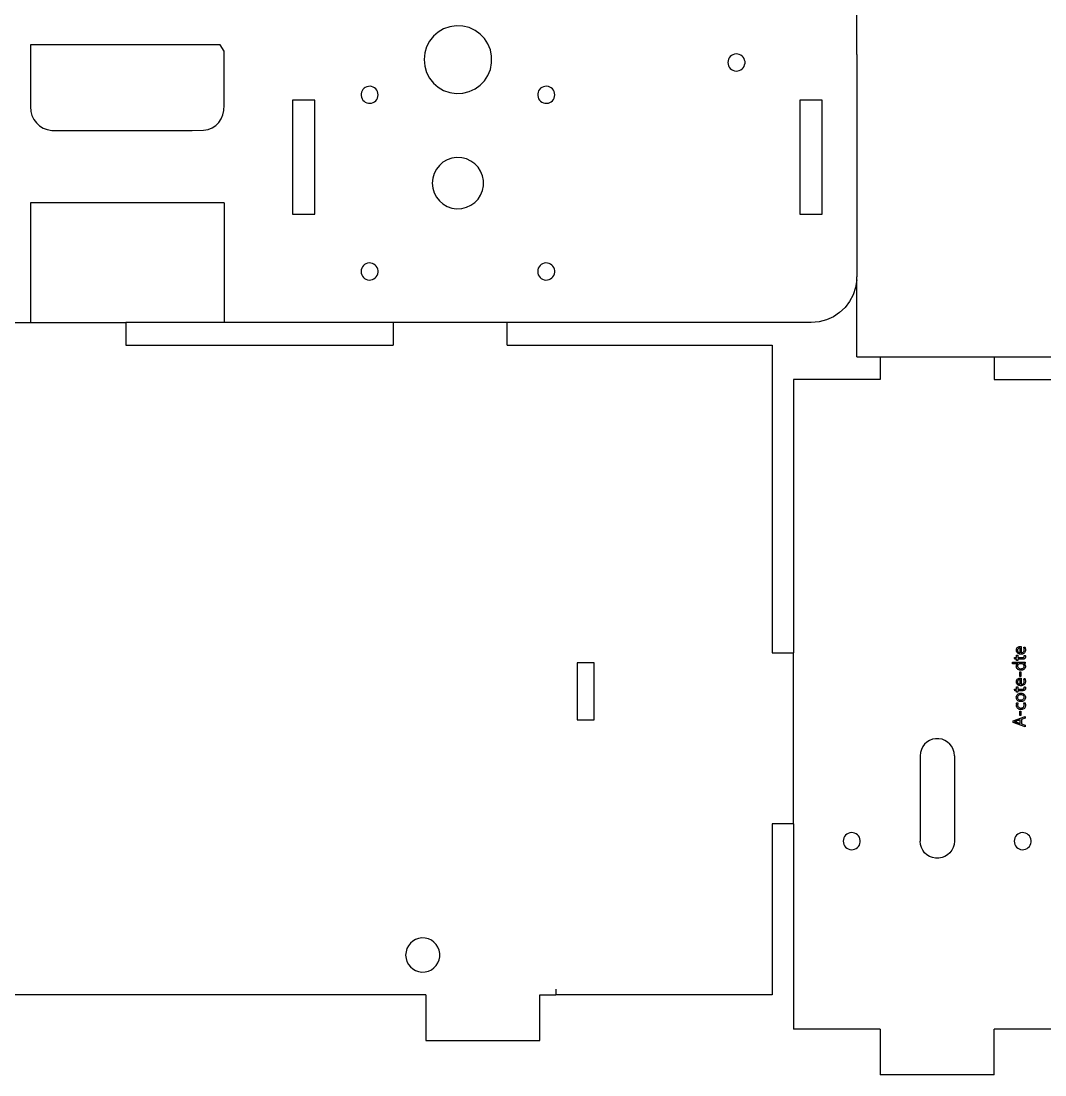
# Model space of a CAD drawing. Header units: metres. Extents: x 0 to 728, y 1000 to 1425.
# Drawn here: x 300.3 to 480, y 1000 to 1184.9 of the extents above; entities that cross this region are included whole.
import ezdxf

# ---------------------------------------------------------------- set-up
doc = ezdxf.new("R2010")
doc.units = ezdxf.units.M

msp = doc.modelspace()

# ---------------------------------------------------------------- linework, layer by layer
at = {"layer": 'COMPONENT1'}
for p, q in [((447, 1179), (446.98, 1189.5)), ((374.49, 1183.51), (373.53, 1182.95)), ((375.56, 1183.89), (374.49, 1183.51)), ((376.7, 1184.06), (375.56, 1183.89)), ((377.88, 1184), (376.7, 1184.06)), ((378.99, 1183.73), (377.88, 1184)), ((380, 1183.25), (378.99, 1183.73)), ((380.9, 1182.61), (380, 1183.25)), ((372.7, 1182.22), (372.01, 1181.36)), ((373.53, 1182.95), (372.7, 1182.22)), ((381.67, 1181.81), (380.9, 1182.61)), ((382.27, 1180.87), (381.67, 1181.81)), ((301.98, 1180.7), (301.98, 1179.35)), ((306.15, 1180.7), (301.98, 1180.7)), ((310.31, 1180.7), (306.15, 1180.7)), ((314.47, 1180.7), (310.31, 1180.7)), ((318.64, 1180.7), (314.47, 1180.7)), ((322.8, 1180.7), (318.64, 1180.7)), ((326.96, 1180.7), (322.8, 1180.7)), ((331.13, 1180.7), (326.96, 1180.7)), ((335.29, 1180.7), (331.13, 1180.7)), ((335.98, 1179.58), (335.29, 1180.7)), ((335.98, 1178.23), (335.98, 1179.58)), ((371.49, 1180.37), (371.17, 1179.28)), ((372.01, 1181.36), (371.49, 1180.37)), ((382.7, 1179.83), (382.27, 1180.87)), ((382.92, 1178.71), (382.7, 1179.83)), ((301.98, 1179.35), (301.98, 1178)), ((301.98, 1178), (301.98, 1176.66)), ((335.98, 1176.88), (335.98, 1178.23)), ((371.17, 1179.28), (371.05, 1178.12)), ((371.05, 1178.12), (371.17, 1176.95)), ((382.92, 1177.53), (382.92, 1178.71)), ((424.41, 1177.91), (424.38, 1177.62)), ((424.49, 1178.18), (424.41, 1177.91)), ((424.63, 1178.43), (424.49, 1178.18)), ((424.8, 1178.65), (424.63, 1178.43)), ((425.01, 1178.83), (424.8, 1178.65)), ((425.25, 1178.98), (425.01, 1178.83)), ((425.52, 1179.07), (425.25, 1178.98)), ((425.81, 1179.11), (425.52, 1179.07)), ((426.11, 1179.1), (425.81, 1179.11)), ((426.38, 1179.03), (426.11, 1179.1)), ((426.64, 1178.91), (426.38, 1179.03)), ((426.87, 1178.75), (426.64, 1178.91)), ((427.06, 1178.55), (426.87, 1178.75)), ((427.21, 1178.31), (427.06, 1178.55)), ((427.32, 1178.05), (427.21, 1178.31)), ((427.38, 1177.76), (427.32, 1178.05)), ((427.38, 1177.47), (427.38, 1177.76)), ((447, 1179), (447, 1171)), ((301.98, 1176.66), (301.98, 1175.31)), ((335.98, 1175.54), (335.98, 1176.88)), ((371.17, 1176.95), (371.49, 1175.86)), ((371.49, 1175.86), (372.01, 1174.88)), ((382.27, 1175.36), (382.7, 1176.4)), ((382.7, 1176.4), (382.92, 1177.53)), ((424.38, 1177.62), (424.41, 1177.32)), ((424.41, 1177.32), (424.49, 1177.05)), ((424.49, 1177.05), (424.63, 1176.8)), ((424.63, 1176.8), (424.8, 1176.58)), ((424.8, 1176.58), (425.01, 1176.4)), ((425.01, 1176.4), (425.25, 1176.25)), ((425.25, 1176.25), (425.52, 1176.16)), ((425.52, 1176.16), (425.81, 1176.12)), ((425.81, 1176.12), (426.11, 1176.13)), ((426.11, 1176.13), (426.38, 1176.2)), ((426.38, 1176.2), (426.64, 1176.32)), ((426.64, 1176.32), (426.87, 1176.48)), ((426.87, 1176.48), (427.06, 1176.68)), ((427.06, 1176.68), (427.21, 1176.92)), ((427.21, 1176.92), (427.32, 1177.18)), ((427.32, 1177.18), (427.38, 1177.47)), ((301.98, 1175.31), (301.98, 1173.96)), ((335.98, 1174.19), (335.98, 1175.54)), ((335.98, 1172.84), (335.98, 1174.19)), ((372.01, 1174.88), (372.7, 1174.01)), ((372.7, 1174.01), (373.53, 1173.28)), ((380.9, 1173.62), (381.67, 1174.42)), ((381.67, 1174.42), (382.27, 1175.36)), ((301.98, 1173.96), (301.98, 1172.62)), ((301.98, 1172.62), (301.98, 1171.27)), ((335.98, 1171.49), (335.98, 1172.84)), ((360.06, 1172.38), (360.01, 1172.1)), ((360.17, 1172.64), (360.06, 1172.38)), ((360.32, 1172.88), (360.17, 1172.64)), ((360.52, 1173.08), (360.32, 1172.88)), ((360.74, 1173.24), (360.52, 1173.08)), ((361, 1173.36), (360.74, 1173.24)), ((361.28, 1173.43), (361, 1173.36)), ((361.58, 1173.45), (361.28, 1173.43)), ((361.86, 1173.4), (361.58, 1173.45)), ((362.13, 1173.31), (361.86, 1173.4)), ((362.38, 1173.17), (362.13, 1173.31)), ((362.59, 1172.98), (362.38, 1173.17)), ((362.76, 1172.77), (362.59, 1172.98)), ((362.89, 1172.52), (362.76, 1172.77)), ((362.97, 1172.24), (362.89, 1172.52)), ((363, 1171.95), (362.97, 1172.24)), ((373.53, 1173.28), (374.49, 1172.72)), ((374.49, 1172.72), (375.56, 1172.34)), ((375.56, 1172.34), (376.7, 1172.17)), ((376.7, 1172.17), (377.88, 1172.23)), ((377.88, 1172.23), (378.99, 1172.51)), ((378.99, 1172.51), (380, 1172.98)), ((380, 1172.98), (380.9, 1173.62)), ((391.06, 1172.38), (391.01, 1172.1)), ((391.17, 1172.64), (391.06, 1172.38)), ((391.32, 1172.88), (391.17, 1172.64)), ((391.52, 1173.08), (391.32, 1172.88)), ((391.74, 1173.24), (391.52, 1173.08)), ((392, 1173.36), (391.74, 1173.24)), ((392.28, 1173.43), (392, 1173.36)), ((392.58, 1173.45), (392.28, 1173.43)), ((392.87, 1173.4), (392.58, 1173.45)), ((393.13, 1173.31), (392.87, 1173.4)), ((393.38, 1173.17), (393.13, 1173.31)), ((393.59, 1172.98), (393.38, 1173.17)), ((393.76, 1172.77), (393.59, 1172.98)), ((393.89, 1172.52), (393.76, 1172.77)), ((393.97, 1172.24), (393.89, 1172.52)), ((394, 1171.95), (393.97, 1172.24)), ((301.98, 1171.27), (301.98, 1169.92)), ((335.98, 1170.15), (335.98, 1171.49)), ((351.9, 1171), (348, 1171)), ((348, 1171), (348, 1151)), ((351.9, 1151), (351.9, 1171)), ((360.01, 1172.1), (360.01, 1171.8)), ((360.01, 1171.8), (360.06, 1171.52)), ((360.06, 1171.52), (360.17, 1171.25)), ((360.17, 1171.25), (360.32, 1171.02)), ((360.32, 1171.02), (360.52, 1170.82)), ((360.52, 1170.82), (360.74, 1170.65)), ((360.74, 1170.65), (361, 1170.53)), ((361, 1170.53), (361.28, 1170.46)), ((361.28, 1170.46), (361.58, 1170.45)), ((361.58, 1170.45), (361.86, 1170.49)), ((361.86, 1170.49), (362.13, 1170.59)), ((362.13, 1170.59), (362.38, 1170.73)), ((362.38, 1170.73), (362.59, 1170.91)), ((362.59, 1170.91), (362.76, 1171.13)), ((362.76, 1171.13), (362.89, 1171.38)), ((362.89, 1171.38), (362.97, 1171.66)), ((362.97, 1171.66), (363, 1171.95)), ((391.01, 1172.1), (391.01, 1171.8)), ((391.01, 1171.8), (391.06, 1171.52)), ((391.06, 1171.52), (391.17, 1171.25)), ((391.17, 1171.25), (391.32, 1171.02)), ((391.32, 1171.02), (391.52, 1170.82)), ((391.52, 1170.82), (391.74, 1170.65)), ((391.74, 1170.65), (392, 1170.53)), ((392, 1170.53), (392.28, 1170.46)), ((392.28, 1170.46), (392.58, 1170.45)), ((392.58, 1170.45), (392.87, 1170.49)), ((392.87, 1170.49), (393.13, 1170.59)), ((393.13, 1170.59), (393.38, 1170.73)), ((393.38, 1170.73), (393.59, 1170.91)), ((393.59, 1170.91), (393.76, 1171.13)), ((393.76, 1171.13), (393.89, 1171.38)), ((393.89, 1171.38), (393.97, 1171.66)), ((393.97, 1171.66), (394, 1171.95)), ((440.9, 1171), (437, 1171)), ((437, 1171), (437, 1151)), ((440.9, 1151), (440.9, 1171)), ((447, 1171), (447, 1140)), ((301.98, 1169.92), (302.04, 1169.04)), ((302.04, 1169.04), (302.24, 1168.29)), ((335.77, 1168.41), (335.95, 1169.17)), ((335.95, 1169.17), (335.98, 1170.15)), ((302.24, 1168.29), (302.57, 1167.61)), ((302.57, 1167.61), (303.03, 1167.01)), ((303.03, 1167.01), (303.58, 1166.5)), ((334.49, 1166.58), (335.02, 1167.1)), ((335.02, 1167.1), (335.46, 1167.72)), ((335.46, 1167.72), (335.77, 1168.41)), ((303.58, 1166.5), (304.22, 1166.11)), ((304.22, 1166.11), (304.94, 1165.84)), ((304.94, 1165.84), (305.72, 1165.71)), ((305.72, 1165.71), (308.11, 1165.7)), ((308.11, 1165.7), (311.29, 1165.7)), ((311.29, 1165.7), (314.47, 1165.7)), ((314.47, 1165.7), (317.66, 1165.7)), ((317.66, 1165.7), (320.84, 1165.7)), ((320.84, 1165.7), (324.02, 1165.7)), ((324.02, 1165.7), (327.21, 1165.7)), ((327.21, 1165.7), (330.39, 1165.7)), ((330.39, 1165.7), (332.38, 1165.72)), ((332.38, 1165.72), (333.15, 1165.87)), ((333.15, 1165.87), (333.86, 1166.16)), ((333.86, 1166.16), (334.49, 1166.58)), ((373.75, 1159.56), (373.23, 1158.9)), ((374.38, 1160.11), (373.75, 1159.56)), ((375.1, 1160.53), (374.38, 1160.11)), ((375.91, 1160.82), (375.1, 1160.53)), ((376.78, 1160.94), (375.91, 1160.82)), ((377.67, 1160.9), (376.78, 1160.94)), ((378.5, 1160.69), (377.67, 1160.9)), ((379.27, 1160.33), (378.5, 1160.69)), ((379.95, 1159.85), (379.27, 1160.33)), ((380.53, 1159.24), (379.95, 1159.85)), ((380.99, 1158.54), (380.53, 1159.24)), ((372.83, 1158.15), (372.59, 1157.33)), ((373.23, 1158.9), (372.83, 1158.15)), ((381.31, 1157.75), (380.99, 1158.54)), ((381.48, 1156.9), (381.31, 1157.75)), ((372.59, 1157.33), (372.5, 1156.45)), ((372.5, 1156.45), (372.59, 1155.57)), ((372.59, 1155.57), (372.83, 1154.75)), ((381.31, 1155.15), (381.48, 1156)), ((381.48, 1156), (381.48, 1156.9)), ((372.83, 1154.75), (373.23, 1154)), ((373.23, 1154), (373.75, 1153.34)), ((379.95, 1153.05), (380.53, 1153.66)), ((380.53, 1153.66), (380.99, 1154.36)), ((380.99, 1154.36), (381.31, 1155.15)), ((335.98, 1153), (301.98, 1153)), ((301.98, 1153), (301.98, 1132)), ((335.98, 1153), (335.98, 1132)), ((373.75, 1153.34), (374.38, 1152.79)), ((374.38, 1152.79), (375.1, 1152.37)), ((375.1, 1152.37), (375.91, 1152.08)), ((375.91, 1152.08), (376.78, 1151.95)), ((376.78, 1151.95), (377.67, 1152)), ((377.67, 1152), (378.5, 1152.21)), ((378.5, 1152.21), (379.27, 1152.56)), ((379.27, 1152.56), (379.95, 1153.05)), ((348, 1151), (351.9, 1151)), ((437, 1151), (440.9, 1151)), ((360.03, 1141.24), (360, 1140.95)), ((360, 1140.95), (360.03, 1140.66)), ((360.11, 1141.52), (360.03, 1141.24)), ((360.24, 1141.77), (360.11, 1141.52)), ((360.42, 1141.98), (360.24, 1141.77)), ((360.63, 1142.17), (360.42, 1141.98)), ((360.87, 1142.31), (360.63, 1142.17)), ((361.14, 1142.4), (360.87, 1142.31)), ((361.43, 1142.45), (361.14, 1142.4)), ((361.72, 1142.43), (361.43, 1142.45)), ((362, 1142.36), (361.72, 1142.43)), ((362.26, 1142.24), (362, 1142.36)), ((362.49, 1142.08), (362.26, 1142.24)), ((362.68, 1141.88), (362.49, 1142.08)), ((362.83, 1141.64), (362.68, 1141.88)), ((362.94, 1141.38), (362.83, 1141.64)), ((362.99, 1141.1), (362.94, 1141.38)), ((362.94, 1140.52), (362.99, 1140.8)), ((362.99, 1140.8), (362.99, 1141.1)), ((391.03, 1141.24), (391, 1140.95)), ((391, 1140.95), (391.03, 1140.66)), ((391.11, 1141.52), (391.03, 1141.24)), ((391.24, 1141.77), (391.11, 1141.52)), ((391.42, 1141.98), (391.24, 1141.77)), ((391.63, 1142.17), (391.42, 1141.98)), ((391.87, 1142.31), (391.63, 1142.17)), ((392.14, 1142.4), (391.87, 1142.31)), ((392.43, 1142.45), (392.14, 1142.4)), ((392.72, 1142.43), (392.43, 1142.45)), ((393, 1142.36), (392.72, 1142.43)), ((393.26, 1142.24), (393, 1142.36)), ((393.49, 1142.08), (393.26, 1142.24)), ((393.68, 1141.88), (393.49, 1142.08)), ((393.83, 1141.64), (393.68, 1141.88)), ((393.94, 1141.38), (393.83, 1141.64)), ((393.99, 1141.1), (393.94, 1141.38)), ((393.94, 1140.52), (393.99, 1140.8)), ((393.99, 1140.8), (393.99, 1141.1)), ((360.03, 1140.66), (360.11, 1140.38)), ((360.11, 1140.38), (360.24, 1140.13)), ((360.24, 1140.13), (360.42, 1139.91)), ((360.42, 1139.91), (360.63, 1139.73)), ((360.63, 1139.73), (360.87, 1139.59)), ((360.87, 1139.59), (361.14, 1139.49)), ((361.14, 1139.49), (361.43, 1139.45)), ((361.43, 1139.45), (361.72, 1139.46)), ((361.72, 1139.46), (362, 1139.53)), ((362, 1139.53), (362.26, 1139.65)), ((362.26, 1139.65), (362.49, 1139.82)), ((362.49, 1139.82), (362.68, 1140.02)), ((362.68, 1140.02), (362.83, 1140.25)), ((362.83, 1140.25), (362.94, 1140.52)), ((391.03, 1140.66), (391.11, 1140.38)), ((391.11, 1140.38), (391.24, 1140.13)), ((391.24, 1140.13), (391.42, 1139.91)), ((391.42, 1139.91), (391.63, 1139.73)), ((391.63, 1139.73), (391.87, 1139.59)), ((391.87, 1139.59), (392.14, 1139.49)), ((392.14, 1139.49), (392.43, 1139.45)), ((392.43, 1139.45), (392.72, 1139.46)), ((392.72, 1139.46), (393, 1139.53)), ((393, 1139.53), (393.26, 1139.65)), ((393.26, 1139.65), (393.49, 1139.82)), ((393.49, 1139.82), (393.68, 1140.02)), ((393.68, 1140.02), (393.83, 1140.25)), ((393.83, 1140.25), (393.94, 1140.52)), ((446.98, 1139.5), (446.78, 1138.14)), ((446.98, 1139.5), (446.99, 1139.55)), ((446.98, 1126), (446.98, 1139.5)), ((446.99, 1139.72), (447, 1139.78)), ((446.99, 1139.66), (446.99, 1139.72)), ((446.99, 1139.61), (446.99, 1139.66)), ((446.99, 1139.55), (446.99, 1139.61)), ((447, 1139.94), (447, 1140)), ((447, 1139.89), (447, 1139.94)), ((447, 1139.83), (447, 1139.89)), ((447, 1139.78), (447, 1139.83)), ((446.78, 1138.14), (446.36, 1136.86)), ((445.74, 1135.69), (444.95, 1134.65)), ((446.36, 1136.86), (445.74, 1135.69)), ((443.99, 1133.75), (442.9, 1133.01)), ((444.95, 1134.65), (443.99, 1133.75)), ((298.7, 1132), (301.98, 1132)), ((301.98, 1132), (318.7, 1132)), ((318.7, 1132), (318.7, 1128)), ((335.98, 1132), (318.7, 1132)), ((365.65, 1132), (335.98, 1132)), ((365.65, 1132), (365.65, 1128)), ((385.65, 1132), (365.65, 1132)), ((385.65, 1128), (385.65, 1132)), ((439, 1132), (385.65, 1132)), ((440.39, 1132.12), (439, 1132)), ((441.69, 1132.46), (440.39, 1132.12)), ((442.9, 1133.01), (441.69, 1132.46)), ((318.7, 1128), (365.65, 1128)), ((385.65, 1128), (432.12, 1128)), ((432.12, 1128), (432.12, 1074.03)), ((446.98, 1126), (451.12, 1126)), ((451.12, 1126), (451.12, 1122)), ((451.12, 1126), (471.12, 1126)), ((471.12, 1126), (471.12, 1122)), ((471.12, 1126), (496.68, 1126)), ((451.12, 1122), (435.92, 1122)), ((435.92, 1122), (435.92, 1074.03)), ((471.12, 1122), (489.62, 1122)), ((432.12, 1074.03), (435.92, 1074.03)), ((435.92, 1044.03), (435.92, 1074.03)), ((400.93, 1072.28), (397.93, 1072.28)), ((397.93, 1072.28), (397.93, 1062.28)), ((400.93, 1062.28), (400.93, 1072.28)), ((397.93, 1062.28), (400.93, 1062.28)), ((458.57, 1057.59), (458.33, 1057.1)), ((458.9, 1058.02), (458.57, 1057.59)), ((459.3, 1058.39), (458.9, 1058.02)), ((459.76, 1058.68), (459.3, 1058.39)), ((460.28, 1058.88), (459.76, 1058.68)), ((460.83, 1058.99), (460.28, 1058.88)), ((461.41, 1058.99), (460.83, 1058.99)), ((461.96, 1058.88), (461.41, 1058.99)), ((462.47, 1058.68), (461.96, 1058.88)), ((462.93, 1058.39), (462.47, 1058.68)), ((463.33, 1058.02), (462.93, 1058.39)), ((463.66, 1057.59), (463.33, 1058.02)), ((463.91, 1057.1), (463.66, 1057.59)), ((458.17, 1056.57), (458.12, 1056)), ((458.12, 1056), (458.12, 1041)), ((458.33, 1057.1), (458.17, 1056.57)), ((464.06, 1056.57), (463.91, 1057.1)), ((464.12, 1056), (464.06, 1056.57)), ((464.12, 1056), (464.12, 1041)), ((435.92, 1044.03), (432.12, 1044.03)), ((432.12, 1044.03), (432.12, 1014.03)), ((435.92, 1044.03), (435.92, 1008)), ((444.65, 1041.29), (444.62, 1041)), ((444.62, 1041), (444.65, 1040.71)), ((444.73, 1041.57), (444.65, 1041.29)), ((444.86, 1041.82), (444.73, 1041.57)), ((445.03, 1042.04), (444.86, 1041.82)), ((445.24, 1042.22), (445.03, 1042.04)), ((445.48, 1042.36), (445.24, 1042.22)), ((445.75, 1042.46), (445.48, 1042.36)), ((446.04, 1042.5), (445.75, 1042.46)), ((446.34, 1042.48), (446.04, 1042.5)), ((446.62, 1042.41), (446.34, 1042.48)), ((446.87, 1042.3), (446.62, 1042.41)), ((447.1, 1042.13), (446.87, 1042.3)), ((447.29, 1041.93), (447.1, 1042.13)), ((447.45, 1041.7), (447.29, 1041.93)), ((447.55, 1041.43), (447.45, 1041.7)), ((447.61, 1041.15), (447.55, 1041.43)), ((447.61, 1040.85), (447.61, 1041.15)), ((458.17, 1040.43), (458.12, 1041)), ((464.12, 1041), (464.06, 1040.43)), ((474.65, 1041.29), (474.62, 1041)), ((474.62, 1041), (474.65, 1040.71)), ((474.73, 1041.57), (474.65, 1041.29)), ((474.86, 1041.82), (474.73, 1041.57)), ((475.03, 1042.04), (474.86, 1041.82)), ((475.24, 1042.22), (475.03, 1042.04)), ((475.49, 1042.36), (475.24, 1042.22)), ((475.75, 1042.46), (475.49, 1042.36)), ((476.04, 1042.5), (475.75, 1042.46)), ((476.34, 1042.48), (476.04, 1042.5)), ((476.62, 1042.41), (476.34, 1042.48)), ((476.87, 1042.3), (476.62, 1042.41)), ((477.1, 1042.13), (476.87, 1042.3)), ((477.29, 1041.93), (477.1, 1042.13)), ((477.45, 1041.7), (477.29, 1041.93)), ((477.55, 1041.43), (477.45, 1041.7)), ((477.61, 1041.15), (477.55, 1041.43)), ((477.61, 1040.85), (477.61, 1041.15)), ((444.65, 1040.71), (444.73, 1040.43)), ((444.73, 1040.43), (444.86, 1040.18)), ((444.86, 1040.18), (445.03, 1039.96)), ((445.03, 1039.96), (445.24, 1039.78)), ((445.24, 1039.78), (445.48, 1039.64)), ((445.48, 1039.64), (445.75, 1039.54)), ((445.75, 1039.54), (446.04, 1039.5)), ((446.04, 1039.5), (446.34, 1039.52)), ((446.34, 1039.52), (446.62, 1039.59)), ((446.62, 1039.59), (446.87, 1039.7)), ((446.87, 1039.7), (447.1, 1039.87)), ((447.1, 1039.87), (447.29, 1040.07)), ((447.29, 1040.07), (447.45, 1040.3)), ((447.45, 1040.3), (447.55, 1040.57)), ((447.55, 1040.57), (447.61, 1040.85)), ((458.33, 1039.9), (458.17, 1040.43)), ((458.57, 1039.41), (458.33, 1039.9)), ((458.9, 1038.98), (458.57, 1039.41)), ((463.66, 1039.41), (463.33, 1038.98)), ((463.91, 1039.9), (463.66, 1039.41)), ((464.06, 1040.43), (463.91, 1039.9)), ((474.65, 1040.71), (474.73, 1040.43)), ((474.73, 1040.43), (474.86, 1040.18)), ((474.86, 1040.18), (475.03, 1039.96)), ((475.03, 1039.96), (475.24, 1039.78)), ((475.24, 1039.78), (475.49, 1039.64)), ((475.49, 1039.64), (475.75, 1039.54)), ((475.75, 1039.54), (476.04, 1039.5)), ((476.04, 1039.5), (476.34, 1039.52)), ((476.34, 1039.52), (476.62, 1039.59)), ((476.62, 1039.59), (476.87, 1039.7)), ((476.87, 1039.7), (477.1, 1039.87)), ((477.1, 1039.87), (477.29, 1040.07)), ((477.29, 1040.07), (477.45, 1040.3)), ((477.45, 1040.3), (477.55, 1040.57)), ((477.55, 1040.57), (477.61, 1040.85)), ((459.3, 1038.61), (458.9, 1038.98)), ((459.76, 1038.32), (459.3, 1038.61)), ((460.28, 1038.12), (459.76, 1038.32)), ((460.83, 1038.01), (460.28, 1038.12)), ((461.41, 1038.01), (460.83, 1038.01)), ((461.96, 1038.12), (461.41, 1038.01)), ((462.47, 1038.32), (461.96, 1038.12)), ((462.93, 1038.61), (462.47, 1038.32)), ((463.33, 1038.98), (462.93, 1038.61)), ((368.32, 1022.67), (368.06, 1022.17)), ((368.66, 1023.11), (368.32, 1022.67)), ((369.09, 1023.47), (368.66, 1023.11)), ((369.57, 1023.76), (369.09, 1023.47)), ((370.11, 1023.95), (369.57, 1023.76)), ((370.68, 1024.03), (370.11, 1023.95)), ((371.28, 1024), (370.68, 1024.03)), ((371.84, 1023.86), (371.28, 1024)), ((372.35, 1023.62), (371.84, 1023.86)), ((372.8, 1023.3), (372.35, 1023.62)), ((373.19, 1022.9), (372.8, 1023.3)), ((373.49, 1022.43), (373.19, 1022.9)), ((373.71, 1021.9), (373.49, 1022.43)), ((367.89, 1021.62), (367.83, 1021.03)), ((367.83, 1021.03), (367.89, 1020.45)), ((368.06, 1022.17), (367.89, 1021.62)), ((373.82, 1021.33), (373.71, 1021.9)), ((373.71, 1020.17), (373.82, 1020.74)), ((373.82, 1020.74), (373.82, 1021.33)), ((367.89, 1020.45), (368.06, 1019.9)), ((368.06, 1019.9), (368.32, 1019.4)), ((368.32, 1019.4), (368.66, 1018.96)), ((368.66, 1018.96), (369.09, 1018.6)), ((372.35, 1018.44), (372.8, 1018.77)), ((372.8, 1018.77), (373.19, 1019.17)), ((373.19, 1019.17), (373.49, 1019.64)), ((373.49, 1019.64), (373.71, 1020.17)), ((369.09, 1018.6), (369.57, 1018.31)), ((369.57, 1018.31), (370.11, 1018.12)), ((370.11, 1018.12), (370.68, 1018.04)), ((370.68, 1018.04), (371.28, 1018.07)), ((371.28, 1018.07), (371.84, 1018.21)), ((371.84, 1018.21), (372.35, 1018.44)), ((394.19, 1015.03), (394.19, 1014.03)), ((371.37, 1014.03), (274.83, 1014.03)), ((371.37, 1014.03), (371.37, 1006.03)), ((391.37, 1006.03), (391.37, 1014.03)), ((391.37, 1014.03), (394.19, 1014.03)), ((432.12, 1014.03), (394.19, 1014.03)), ((451.12, 1008), (435.92, 1008)), ((451.12, 1008), (451.12, 1000)), ((471.12, 1000), (471.12, 1008)), ((489.62, 1008), (471.12, 1008)), ((371.37, 1006.03), (391.37, 1006.03)), ((471.12, 1000), (451.12, 1000))]:
    msp.add_line(p, q, dxfattribs=at)
at = {"layer": 'COMPONENT10'}
for p, q in [((475, 1074.58), (475.03, 1074.74)), ((475, 1074.41), (475, 1074.58)), ((475.04, 1074.27), (475, 1074.41)), ((475.03, 1074.74), (475.09, 1074.87)), ((475.1, 1074.14), (475.04, 1074.27)), ((475.09, 1074.87), (475.17, 1074.97)), ((475.17, 1074.97), (475.28, 1075.05)), ((475.21, 1074.63), (475.2, 1074.53)), ((475.2, 1074.53), (475.2, 1074.43)), ((475.2, 1074.43), (475.22, 1074.34)), ((475.25, 1074.71), (475.21, 1074.63)), ((475.22, 1074.34), (475.26, 1074.27)), ((475.3, 1074.77), (475.25, 1074.71)), ((475.26, 1074.27), (475.32, 1074.21)), ((475.28, 1075.05), (475.39, 1075.1)), ((475.37, 1074.82), (475.3, 1074.77)), ((475.32, 1074.21), (475.38, 1074.16)), ((475.43, 1074.85), (475.37, 1074.82)), ((475.38, 1074.16), (475.45, 1074.12)), ((475.39, 1075.1), (475.51, 1075.13)), ((475.51, 1074.87), (475.43, 1074.85)), ((475.51, 1075.13), (475.63, 1075.15)), ((475.58, 1074.88), (475.51, 1074.87)), ((475.65, 1074.88), (475.58, 1074.88)), ((475.63, 1075.15), (475.72, 1075.15)), ((475.65, 1074.85), (475.65, 1074.88)), ((475.65, 1074.77), (475.65, 1074.85)), ((475.65, 1074.64), (475.65, 1074.77)), ((475.65, 1074.5), (475.65, 1074.64)), ((475.65, 1074.36), (475.65, 1074.5)), ((475.65, 1074.22), (475.65, 1074.36)), ((475.65, 1074.12), (475.65, 1074.22)), ((475.72, 1075.15), (475.76, 1075.15)), ((475.76, 1075.15), (475.79, 1075.15)), ((475.79, 1075.15), (475.82, 1075.15)), ((475.82, 1075.15), (475.85, 1075.09)), ((475.85, 1075.09), (475.85, 1074.96)), ((475.85, 1074.96), (475.85, 1074.79)), ((475.85, 1074.79), (475.85, 1074.59)), ((475.85, 1074.59), (475.85, 1074.4)), ((475.85, 1074.4), (475.85, 1074.23)), ((475.85, 1074.23), (475.85, 1074.11)), ((476.09, 1074.11), (476.18, 1074.16)), ((476.18, 1074.16), (476.25, 1074.22)), ((476.25, 1074.22), (476.31, 1074.3)), ((476.3, 1075.01), (476.32, 1075.02)), ((476.32, 1074.97), (476.3, 1075.01)), ((476.31, 1074.3), (476.35, 1074.38)), ((476.32, 1075.02), (476.35, 1075.03)), ((476.33, 1074.93), (476.32, 1074.97)), ((476.35, 1074.88), (476.33, 1074.93)), ((476.35, 1075.03), (476.39, 1075.04)), ((476.36, 1074.83), (476.35, 1074.88)), ((476.35, 1074.38), (476.37, 1074.48)), ((476.37, 1074.78), (476.36, 1074.83)), ((476.37, 1074.72), (476.37, 1074.78)), ((476.38, 1074.66), (476.37, 1074.72)), ((476.37, 1074.48), (476.38, 1074.58)), ((476.38, 1074.58), (476.38, 1074.66)), ((476.39, 1075.04), (476.43, 1075.05)), ((476.43, 1075.05), (476.46, 1075.06)), ((476.51, 1074.17), (476.43, 1074.05)), ((476.46, 1075.06), (476.49, 1075.07)), ((476.49, 1075.07), (476.51, 1075.04)), ((476.51, 1075.04), (476.53, 1075)), ((476.56, 1074.3), (476.51, 1074.17)), ((476.53, 1075), (476.54, 1074.95)), ((476.54, 1074.95), (476.56, 1074.89)), ((476.56, 1074.89), (476.57, 1074.83)), ((476.59, 1074.46), (476.56, 1074.3)), ((476.57, 1074.83), (476.59, 1074.76)), ((476.59, 1074.76), (476.59, 1074.68)), ((476.59, 1074.68), (476.6, 1074.59)), ((476.6, 1074.59), (476.59, 1074.46)), ((474.31, 1072.41), (474.39, 1072.41)), ((474.31, 1072.37), (474.31, 1072.41)), ((474.31, 1072.33), (474.31, 1072.37)), ((474.31, 1072.28), (474.31, 1072.33)), ((474.39, 1072.41), (474.59, 1072.41)), ((474.59, 1072.41), (474.89, 1072.41)), ((474.66, 1073.21), (474.69, 1073.21)), ((474.68, 1073.14), (474.66, 1073.21)), ((474.7, 1073.07), (474.68, 1073.14)), ((474.69, 1073.21), (474.76, 1073.21)), ((474.72, 1073.01), (474.7, 1073.07)), ((474.74, 1072.94), (474.72, 1073.01)), ((474.77, 1072.94), (474.74, 1072.94)), ((474.76, 1073.21), (474.85, 1073.21)), ((474.82, 1072.94), (474.77, 1072.94)), ((474.9, 1072.94), (474.82, 1072.94)), ((474.85, 1073.21), (474.94, 1073.21)), ((474.89, 1072.41), (475.22, 1072.41)), ((474.96, 1072.94), (474.9, 1072.94)), ((474.94, 1073.21), (475, 1073.21)), ((475.03, 1072.94), (474.96, 1072.94)), ((475, 1073.21), (475.03, 1073.25)), ((475.03, 1073.6), (475.05, 1073.61)), ((475.03, 1073.53), (475.03, 1073.6)), ((475.03, 1073.43), (475.03, 1073.53)), ((475.03, 1073.33), (475.03, 1073.43)), ((475.03, 1073.25), (475.03, 1073.33)), ((475.03, 1072.91), (475.03, 1072.94)), ((475.03, 1072.86), (475.03, 1072.91)), ((475.03, 1072.8), (475.03, 1072.86)), ((475.03, 1072.75), (475.03, 1072.8)), ((475.03, 1072.7), (475.03, 1072.75)), ((475.05, 1072.7), (475.03, 1072.7)), ((475.05, 1073.61), (475.09, 1073.61)), ((475.1, 1072.7), (475.05, 1072.7)), ((475.09, 1073.61), (475.15, 1073.61)), ((475.19, 1074.03), (475.1, 1074.14)), ((475.15, 1072.7), (475.1, 1072.7)), ((475.15, 1073.61), (475.2, 1073.61)), ((475.2, 1072.7), (475.15, 1072.7)), ((475.3, 1073.94), (475.19, 1074.03)), ((475.2, 1073.61), (475.23, 1073.61)), ((475.24, 1072.71), (475.2, 1072.7)), ((475.22, 1072.41), (475.56, 1072.41)), ((475.23, 1073.61), (475.24, 1073.56)), ((475.24, 1073.56), (475.24, 1073.47)), ((475.24, 1073.47), (475.24, 1073.37)), ((475.24, 1073.37), (475.24, 1073.28)), ((475.24, 1073.28), (475.24, 1073.22)), ((475.24, 1073.22), (475.37, 1073.21)), ((475.26, 1072.94), (475.24, 1072.91)), ((475.24, 1072.91), (475.24, 1072.85)), ((475.24, 1072.85), (475.24, 1072.79)), ((475.24, 1072.79), (475.24, 1072.74)), ((475.24, 1072.74), (475.24, 1072.71)), ((475.39, 1072.94), (475.26, 1072.94)), ((475.44, 1073.87), (475.3, 1073.94)), ((475.37, 1073.21), (475.55, 1073.21)), ((475.58, 1072.94), (475.39, 1072.94)), ((475.58, 1073.82), (475.44, 1073.87)), ((475.45, 1074.12), (475.52, 1074.09)), ((475.52, 1074.09), (475.6, 1074.08)), ((475.55, 1073.21), (475.76, 1073.21)), ((475.56, 1072.41), (475.86, 1072.41)), ((475.74, 1073.8), (475.58, 1073.82)), ((475.79, 1072.94), (475.58, 1072.94)), ((475.6, 1074.08), (475.65, 1074.07)), ((475.65, 1074.07), (475.65, 1074.12)), ((475.91, 1073.8), (475.74, 1073.8)), ((475.76, 1073.21), (475.95, 1073.21)), ((475.97, 1072.94), (475.79, 1072.94)), ((475.85, 1074.11), (475.85, 1074.07)), ((475.85, 1074.07), (475.98, 1074.08)), ((475.86, 1072.41), (476.07, 1072.41)), ((476.07, 1073.83), (475.91, 1073.8)), ((475.95, 1073.21), (476.06, 1073.21)), ((476.07, 1072.94), (475.97, 1072.94)), ((475.98, 1074.08), (476.09, 1074.11)), ((476.06, 1073.21), (476.12, 1073.22)), ((476.21, 1073.88), (476.07, 1073.83)), ((476.14, 1072.94), (476.07, 1072.94)), ((476.07, 1072.41), (476.17, 1072.41)), ((476.12, 1073.22), (476.2, 1073.23)), ((476.22, 1072.95), (476.14, 1072.94)), ((476.17, 1072.41), (476.21, 1072.41)), ((476.2, 1073.23), (476.27, 1073.25)), ((476.33, 1073.95), (476.21, 1073.88)), ((476.21, 1072.41), (476.27, 1072.41)), ((476.3, 1072.96), (476.22, 1072.95)), ((476.27, 1073.25), (476.32, 1073.29)), ((476.27, 1072.41), (476.32, 1072.41)), ((476.36, 1072.98), (476.3, 1072.96)), ((476.32, 1073.29), (476.35, 1073.34)), ((476.32, 1072.41), (476.37, 1072.41)), ((476.43, 1074.05), (476.33, 1073.95)), ((476.35, 1073.58), (476.4, 1073.59)), ((476.36, 1073.54), (476.35, 1073.58)), ((476.35, 1073.34), (476.37, 1073.4)), ((476.36, 1073.51), (476.36, 1073.54)), ((476.36, 1073.48), (476.36, 1073.51)), ((476.37, 1073.45), (476.36, 1073.48)), ((476.42, 1073.01), (476.36, 1072.98)), ((476.37, 1073.4), (476.37, 1073.45)), ((476.37, 1072.41), (476.42, 1072.42)), ((476.4, 1073.59), (476.45, 1073.59)), ((476.47, 1073.04), (476.42, 1073.01)), ((476.42, 1072.42), (476.47, 1072.42)), ((476.45, 1073.59), (476.5, 1073.6)), ((476.51, 1073.08), (476.47, 1073.04)), ((476.47, 1072.42), (476.51, 1072.42)), ((476.5, 1073.6), (476.54, 1073.6)), ((476.54, 1073.12), (476.51, 1073.08)), ((476.51, 1072.42), (476.56, 1072.42)), ((476.54, 1073.6), (476.57, 1073.57)), ((476.56, 1073.17), (476.54, 1073.12)), ((476.58, 1073.22), (476.56, 1073.17)), ((476.56, 1072.42), (476.56, 1072.39)), ((476.56, 1072.39), (476.56, 1072.35)), ((476.56, 1072.35), (476.56, 1072.31)), ((476.56, 1072.31), (476.56, 1072.26)), ((476.57, 1073.57), (476.58, 1073.54)), ((476.58, 1073.54), (476.59, 1073.49)), ((476.59, 1073.28), (476.58, 1073.22)), ((476.59, 1073.49), (476.59, 1073.45)), ((476.59, 1073.45), (476.6, 1073.4)), ((476.6, 1073.35), (476.59, 1073.28)), ((476.6, 1073.4), (476.6, 1073.35)), ((474.31, 1072.22), (474.31, 1072.28)), ((474.31, 1072.18), (474.31, 1072.22)), ((474.31, 1072.13), (474.31, 1072.18)), ((474.34, 1072.13), (474.31, 1072.13)), ((474.44, 1072.13), (474.34, 1072.13)), ((474.58, 1072.13), (474.44, 1072.13)), ((474.75, 1072.13), (474.58, 1072.13)), ((474.91, 1072.13), (474.75, 1072.13)), ((475.06, 1072.13), (474.91, 1072.13)), ((474.99, 1071.69), (475, 1071.78)), ((475, 1071.57), (474.99, 1071.69)), ((475, 1071.78), (475.02, 1071.85)), ((475.03, 1071.44), (475, 1071.57)), ((475.02, 1071.85), (475.04, 1071.92)), ((475.09, 1071.32), (475.03, 1071.44)), ((475.04, 1071.92), (475.07, 1071.98)), ((475.17, 1072.13), (475.06, 1072.13)), ((475.07, 1071.98), (475.11, 1072.03)), ((475.18, 1071.22), (475.09, 1071.32)), ((475.11, 1072.03), (475.15, 1072.07)), ((475.15, 1072.07), (475.19, 1072.11)), ((475.23, 1072.13), (475.17, 1072.13)), ((475.28, 1071.12), (475.18, 1071.22)), ((475.19, 1072.11), (475.23, 1072.13)), ((475.22, 1071.81), (475.21, 1071.74)), ((475.21, 1071.74), (475.22, 1071.65)), ((475.25, 1071.88), (475.22, 1071.81)), ((475.22, 1071.65), (475.25, 1071.55)), ((475.28, 1071.94), (475.25, 1071.88)), ((475.25, 1071.55), (475.29, 1071.47)), ((475.32, 1071.99), (475.28, 1071.94)), ((475.41, 1071.05), (475.28, 1071.12)), ((475.29, 1071.47), (475.36, 1071.4)), ((475.37, 1072.04), (475.32, 1071.99)), ((475.36, 1071.4), (475.44, 1071.35)), ((475.42, 1072.08), (475.37, 1072.04)), ((475.57, 1071), (475.41, 1071.05)), ((475.48, 1072.11), (475.42, 1072.08)), ((475.44, 1071.35), (475.53, 1071.3)), ((475.54, 1072.12), (475.48, 1072.11)), ((475.53, 1071.3), (475.64, 1071.27)), ((475.56, 1072.13), (475.54, 1072.12)), ((475.59, 1072.13), (475.56, 1072.13)), ((475.74, 1070.98), (475.57, 1071)), ((475.62, 1072.13), (475.59, 1072.13)), ((475.6, 1070.7), (475.81, 1070.7)), ((475.6, 1069.92), (475.6, 1070.7)), ((475.65, 1072.13), (475.62, 1072.13)), ((475.64, 1071.27), (475.75, 1071.26)), ((475.69, 1072.13), (475.65, 1072.13)), ((475.73, 1072.13), (475.69, 1072.13)), ((475.78, 1072.13), (475.73, 1072.13)), ((475.92, 1070.98), (475.74, 1070.98)), ((475.75, 1071.26), (475.87, 1071.26)), ((475.83, 1072.13), (475.78, 1072.13)), ((475.81, 1070.7), (475.81, 1069.92)), ((475.87, 1072.13), (475.83, 1072.13)), ((475.92, 1072.13), (475.87, 1072.13)), ((475.87, 1071.26), (475.98, 1071.28)), ((475.95, 1072.13), (475.92, 1072.13)), ((476.07, 1071.01), (475.92, 1070.98)), ((475.98, 1072.13), (475.95, 1072.13)), ((476.01, 1072.13), (475.98, 1072.13)), ((475.98, 1071.28), (476.08, 1071.3)), ((476.04, 1072.12), (476.01, 1072.13)), ((476.09, 1072.11), (476.04, 1072.12)), ((476.21, 1071.06), (476.07, 1071.01)), ((476.08, 1071.3), (476.17, 1071.35)), ((476.16, 1072.08), (476.09, 1072.11)), ((476.22, 1072.04), (476.16, 1072.08)), ((476.17, 1071.35), (476.24, 1071.4)), ((476.33, 1071.13), (476.21, 1071.06)), ((476.27, 1071.99), (476.22, 1072.04)), ((476.24, 1071.4), (476.3, 1071.47)), ((476.31, 1071.93), (476.27, 1071.99)), ((476.3, 1071.47), (476.35, 1071.56)), ((476.34, 1071.87), (476.31, 1071.93)), ((476.35, 1072.17), (476.32, 1072.16)), ((476.32, 1072.16), (476.33, 1072.13)), ((476.33, 1072.13), (476.39, 1072.09)), ((476.43, 1071.22), (476.33, 1071.13)), ((476.36, 1071.81), (476.34, 1071.87)), ((476.39, 1072.17), (476.35, 1072.17)), ((476.35, 1071.56), (476.37, 1071.65)), ((476.37, 1071.74), (476.36, 1071.81)), ((476.37, 1071.65), (476.37, 1071.74)), ((476.44, 1072.17), (476.39, 1072.17)), ((476.39, 1072.09), (476.45, 1072.04)), ((476.51, 1071.32), (476.43, 1071.22)), ((476.49, 1072.17), (476.44, 1072.17)), ((476.45, 1072.04), (476.49, 1071.99)), ((476.53, 1072.17), (476.49, 1072.17)), ((476.49, 1071.99), (476.53, 1071.92)), ((476.57, 1071.44), (476.51, 1071.32)), ((476.56, 1072.19), (476.53, 1072.17)), ((476.53, 1071.92), (476.56, 1071.85)), ((476.56, 1072.26), (476.56, 1072.22)), ((476.56, 1072.22), (476.56, 1072.19)), ((476.56, 1071.85), (476.59, 1071.77)), ((476.59, 1071.57), (476.57, 1071.44)), ((476.59, 1071.77), (476.6, 1071.68)), ((476.6, 1071.68), (476.59, 1071.57)), ((475, 1069.05), (475.03, 1069.21)), ((475, 1068.88), (475, 1069.05)), ((475.04, 1068.73), (475, 1068.88)), ((475.03, 1069.21), (475.09, 1069.33)), ((475.1, 1068.6), (475.04, 1068.73)), ((475.09, 1069.33), (475.17, 1069.43)), ((475.19, 1068.49), (475.1, 1068.6)), ((475.17, 1069.43), (475.28, 1069.51)), ((475.21, 1069.1), (475.2, 1069)), ((475.2, 1069), (475.2, 1068.9)), ((475.2, 1068.9), (475.22, 1068.81)), ((475.25, 1069.17), (475.21, 1069.1)), ((475.22, 1068.81), (475.26, 1068.74)), ((475.3, 1069.24), (475.25, 1069.17)), ((475.26, 1068.74), (475.32, 1068.68)), ((475.28, 1069.51), (475.39, 1069.56)), ((475.37, 1069.28), (475.3, 1069.24)), ((475.32, 1068.68), (475.38, 1068.63)), ((475.43, 1069.32), (475.37, 1069.28)), ((475.38, 1068.63), (475.45, 1068.59)), ((475.39, 1069.56), (475.51, 1069.6)), ((475.51, 1069.34), (475.43, 1069.32)), ((475.51, 1069.6), (475.63, 1069.62)), ((475.58, 1069.35), (475.51, 1069.34)), ((475.65, 1069.35), (475.58, 1069.35)), ((475.81, 1069.92), (475.6, 1069.92)), ((475.63, 1069.62), (475.72, 1069.62)), ((475.65, 1069.32), (475.65, 1069.35)), ((475.65, 1069.23), (475.65, 1069.32)), ((475.65, 1069.11), (475.65, 1069.23)), ((475.65, 1068.97), (475.65, 1069.11)), ((475.65, 1068.82), (475.65, 1068.97)), ((475.65, 1068.69), (475.65, 1068.82)), ((475.65, 1068.59), (475.65, 1068.69)), ((475.72, 1069.62), (475.76, 1069.62)), ((475.76, 1069.62), (475.79, 1069.62)), ((475.79, 1069.62), (475.82, 1069.61)), ((475.82, 1069.61), (475.85, 1069.56)), ((475.85, 1069.56), (475.85, 1069.43)), ((475.85, 1069.43), (475.85, 1069.26)), ((475.85, 1069.26), (475.85, 1069.06)), ((475.85, 1069.06), (475.85, 1068.86)), ((475.85, 1068.86), (475.85, 1068.7)), ((475.85, 1068.7), (475.85, 1068.58)), ((476.09, 1068.58), (476.18, 1068.62)), ((476.18, 1068.62), (476.25, 1068.69)), ((476.25, 1068.69), (476.31, 1068.76)), ((476.3, 1069.48), (476.32, 1069.49)), ((476.32, 1069.44), (476.3, 1069.48)), ((476.31, 1068.76), (476.35, 1068.85)), ((476.32, 1069.49), (476.35, 1069.5)), ((476.33, 1069.39), (476.32, 1069.44)), ((476.35, 1069.35), (476.33, 1069.39)), ((476.35, 1069.5), (476.39, 1069.51)), ((476.36, 1069.3), (476.35, 1069.35)), ((476.35, 1068.85), (476.37, 1068.95)), ((476.37, 1069.25), (476.36, 1069.3)), ((476.37, 1069.19), (476.37, 1069.25)), ((476.38, 1069.12), (476.37, 1069.19)), ((476.37, 1068.95), (476.38, 1069.05)), ((476.38, 1069.05), (476.38, 1069.12)), ((476.39, 1069.51), (476.43, 1069.52)), ((476.43, 1069.52), (476.46, 1069.52)), ((476.51, 1068.63), (476.43, 1068.52)), ((476.46, 1069.52), (476.49, 1069.53)), ((476.49, 1069.53), (476.51, 1069.51)), ((476.51, 1069.51), (476.53, 1069.46)), ((476.56, 1068.77), (476.51, 1068.63)), ((476.53, 1069.46), (476.54, 1069.41)), ((476.54, 1069.41), (476.56, 1069.36)), ((476.56, 1069.36), (476.57, 1069.29)), ((476.59, 1068.93), (476.56, 1068.77)), ((476.57, 1069.29), (476.59, 1069.22)), ((476.59, 1069.22), (476.59, 1069.14)), ((476.59, 1069.14), (476.6, 1069.06)), ((476.6, 1069.06), (476.59, 1068.93)), ((474.66, 1067.68), (474.69, 1067.68)), ((474.68, 1067.61), (474.66, 1067.68)), ((474.7, 1067.54), (474.68, 1067.61)), ((474.69, 1067.68), (474.76, 1067.68)), ((474.72, 1067.47), (474.7, 1067.54)), ((474.74, 1067.41), (474.72, 1067.47)), ((474.77, 1067.41), (474.74, 1067.41)), ((474.76, 1067.68), (474.85, 1067.68)), ((474.82, 1067.41), (474.77, 1067.41)), ((474.9, 1067.41), (474.82, 1067.41)), ((474.85, 1067.68), (474.94, 1067.68)), ((474.96, 1067.41), (474.9, 1067.41)), ((474.94, 1067.68), (475, 1067.68)), ((475.03, 1067.41), (474.96, 1067.41)), ((475, 1067.68), (475.03, 1067.72)), ((475.03, 1068.06), (475.05, 1068.08)), ((475.03, 1067.99), (475.03, 1068.06)), ((475.03, 1067.9), (475.03, 1067.99)), ((475.03, 1067.8), (475.03, 1067.9)), ((475.03, 1067.72), (475.03, 1067.8)), ((475.03, 1067.38), (475.03, 1067.41)), ((475.03, 1067.33), (475.03, 1067.38)), ((475.03, 1067.27), (475.03, 1067.33)), ((475.03, 1067.21), (475.03, 1067.27)), ((475.03, 1067.17), (475.03, 1067.21)), ((475.05, 1067.17), (475.03, 1067.17)), ((475.05, 1068.08), (475.09, 1068.08)), ((475.1, 1067.17), (475.05, 1067.17)), ((475.09, 1068.08), (475.15, 1068.08)), ((475.15, 1067.17), (475.1, 1067.17)), ((475.13, 1066.7), (475.23, 1066.8)), ((475.15, 1068.08), (475.2, 1068.08)), ((475.2, 1067.17), (475.15, 1067.17)), ((475.3, 1068.4), (475.19, 1068.49)), ((475.2, 1068.08), (475.23, 1068.08)), ((475.24, 1067.17), (475.2, 1067.17)), ((475.23, 1068.08), (475.24, 1068.03)), ((475.23, 1066.8), (475.34, 1066.88)), ((475.24, 1068.03), (475.24, 1067.94)), ((475.24, 1067.94), (475.24, 1067.84)), ((475.24, 1067.84), (475.24, 1067.75)), ((475.24, 1067.75), (475.24, 1067.69)), ((475.24, 1067.69), (475.37, 1067.68)), ((475.26, 1067.41), (475.24, 1067.37)), ((475.24, 1067.37), (475.24, 1067.32)), ((475.24, 1067.32), (475.24, 1067.26)), ((475.24, 1067.26), (475.24, 1067.21)), ((475.24, 1067.21), (475.24, 1067.17)), ((475.39, 1067.41), (475.26, 1067.41)), ((475.44, 1068.34), (475.3, 1068.4)), ((475.34, 1066.88), (475.47, 1066.94)), ((475.37, 1067.68), (475.55, 1067.68)), ((475.58, 1067.41), (475.39, 1067.41)), ((475.58, 1068.29), (475.44, 1068.34)), ((475.45, 1068.59), (475.52, 1068.56)), ((475.47, 1066.94), (475.62, 1066.98)), ((475.52, 1068.56), (475.6, 1068.54)), ((475.55, 1067.68), (475.76, 1067.68)), ((475.74, 1068.27), (475.58, 1068.29)), ((475.79, 1067.41), (475.58, 1067.41)), ((475.6, 1068.54), (475.65, 1068.54)), ((475.62, 1066.98), (475.78, 1066.99)), ((475.65, 1068.54), (475.65, 1068.59)), ((475.91, 1068.27), (475.74, 1068.27)), ((475.76, 1067.68), (475.95, 1067.68)), ((475.78, 1066.99), (475.97, 1066.97)), ((475.97, 1067.41), (475.79, 1067.41)), ((475.85, 1068.58), (475.85, 1068.53)), ((475.85, 1068.53), (475.98, 1068.54)), ((476.07, 1068.29), (475.91, 1068.27)), ((475.95, 1067.68), (476.06, 1067.68)), ((476.07, 1067.41), (475.97, 1067.41)), ((475.97, 1066.97), (476.14, 1066.93)), ((475.98, 1068.54), (476.09, 1068.58)), ((476.06, 1067.68), (476.12, 1067.68)), ((476.21, 1068.35), (476.07, 1068.29)), ((476.14, 1067.41), (476.07, 1067.41)), ((476.12, 1067.68), (476.2, 1067.69)), ((476.22, 1067.42), (476.14, 1067.41)), ((476.14, 1066.93), (476.28, 1066.85)), ((476.2, 1067.69), (476.27, 1067.72)), ((476.33, 1068.42), (476.21, 1068.35)), ((476.3, 1067.43), (476.22, 1067.42)), ((476.27, 1067.72), (476.32, 1067.75)), ((476.28, 1066.85), (476.39, 1066.76)), ((476.36, 1067.45), (476.3, 1067.43)), ((476.32, 1067.75), (476.35, 1067.8)), ((476.43, 1068.52), (476.33, 1068.42)), ((476.36, 1068), (476.35, 1068.05)), ((476.35, 1068.05), (476.4, 1068.05)), ((476.35, 1067.8), (476.37, 1067.87)), ((476.36, 1067.98), (476.36, 1068)), ((476.36, 1067.95), (476.36, 1067.98)), ((476.37, 1067.92), (476.36, 1067.95)), ((476.42, 1067.47), (476.36, 1067.45)), ((476.37, 1067.87), (476.37, 1067.92)), ((476.39, 1066.76), (476.48, 1066.65)), ((476.4, 1068.05), (476.45, 1068.06)), ((476.47, 1067.51), (476.42, 1067.47)), ((476.45, 1068.06), (476.5, 1068.06)), ((476.51, 1067.55), (476.47, 1067.51)), ((476.5, 1068.06), (476.54, 1068.06)), ((476.54, 1067.59), (476.51, 1067.55)), ((476.54, 1068.06), (476.57, 1068.04)), ((476.56, 1067.64), (476.54, 1067.59)), ((476.58, 1067.69), (476.56, 1067.64)), ((476.57, 1068.04), (476.58, 1068)), ((476.58, 1068), (476.59, 1067.96)), ((476.59, 1067.75), (476.58, 1067.69)), ((476.59, 1067.96), (476.59, 1067.92)), ((476.59, 1067.92), (476.6, 1067.87)), ((476.6, 1067.81), (476.59, 1067.75)), ((476.6, 1067.87), (476.6, 1067.81)), ((474.99, 1066.29), (475.02, 1066.44)), ((475, 1066.14), (474.99, 1066.29)), ((474.99, 1064.95), (475, 1065.01)), ((475, 1064.86), (474.99, 1064.95)), ((475.03, 1066), (475, 1066.14)), ((475, 1065.01), (475.01, 1065.07)), ((475.01, 1065.07), (475.02, 1065.12)), ((475.02, 1066.44), (475.06, 1066.58)), ((475.02, 1065.12), (475.03, 1065.17)), ((475.09, 1065.87), (475.03, 1066)), ((475.03, 1065.17), (475.04, 1065.21)), ((475.04, 1065.21), (475.06, 1065.25)), ((475.06, 1066.58), (475.13, 1066.7)), ((475.06, 1065.25), (475.07, 1065.29)), ((475.07, 1065.29), (475.1, 1065.29)), ((475.17, 1065.75), (475.09, 1065.87)), ((475.1, 1065.29), (475.13, 1065.28)), ((475.13, 1065.28), (475.17, 1065.27)), ((475.28, 1065.65), (475.17, 1065.75)), ((475.17, 1065.27), (475.2, 1065.26)), ((475.21, 1066.33), (475.2, 1066.22)), ((475.2, 1066.22), (475.22, 1066.11)), ((475.2, 1065.26), (475.24, 1065.25)), ((475.24, 1066.43), (475.21, 1066.33)), ((475.22, 1066.11), (475.27, 1066.02)), ((475.23, 1065.04), (475.22, 1065)), ((475.22, 1065), (475.22, 1064.94)), ((475.22, 1064.94), (475.22, 1064.86)), ((475.24, 1065.09), (475.23, 1065.04)), ((475.3, 1066.51), (475.24, 1066.43)), ((475.24, 1065.25), (475.27, 1065.24)), ((475.25, 1065.13), (475.24, 1065.09)), ((475.26, 1065.16), (475.25, 1065.13)), ((475.27, 1065.19), (475.26, 1065.16)), ((475.27, 1066.02), (475.33, 1065.94)), ((475.27, 1065.24), (475.27, 1065.19)), ((475.4, 1065.58), (475.28, 1065.65)), ((475.37, 1066.58), (475.3, 1066.51)), ((475.33, 1065.94), (475.4, 1065.88)), ((475.45, 1066.63), (475.37, 1066.58)), ((475.4, 1065.88), (475.49, 1065.83)), ((475.55, 1065.52), (475.4, 1065.58)), ((475.55, 1066.67), (475.45, 1066.63)), ((475.49, 1065.83), (475.59, 1065.8)), ((475.64, 1066.69), (475.55, 1066.67)), ((475.72, 1065.49), (475.55, 1065.52)), ((475.59, 1065.8), (475.69, 1065.78)), ((475.74, 1066.7), (475.64, 1066.69)), ((475.69, 1065.78), (475.8, 1065.78)), ((475.89, 1065.49), (475.72, 1065.49)), ((475.85, 1066.7), (475.74, 1066.7)), ((475.8, 1065.78), (475.92, 1065.78)), ((475.97, 1066.69), (475.85, 1066.7)), ((476.05, 1065.52), (475.89, 1065.49)), ((475.92, 1065.78), (476.03, 1065.81)), ((476.08, 1066.65), (475.97, 1066.69)), ((476.03, 1065.81), (476.12, 1065.85)), ((476.2, 1065.57), (476.05, 1065.52)), ((476.17, 1066.61), (476.08, 1066.65)), ((476.12, 1065.85), (476.21, 1065.9)), ((476.25, 1066.55), (476.17, 1066.61)), ((476.32, 1065.65), (476.2, 1065.57)), ((476.21, 1065.9), (476.28, 1065.96)), ((476.31, 1066.48), (476.25, 1066.55)), ((476.28, 1065.96), (476.34, 1066.04)), ((476.31, 1065.22), (476.3, 1065.25)), ((476.3, 1065.25), (476.33, 1065.25)), ((476.36, 1066.4), (476.31, 1066.48)), ((476.32, 1065.18), (476.31, 1065.22)), ((476.42, 1065.74), (476.32, 1065.65)), ((476.34, 1065.15), (476.32, 1065.18)), ((476.33, 1065.25), (476.37, 1065.26)), ((476.34, 1066.04), (476.37, 1066.12)), ((476.35, 1065.11), (476.34, 1065.15)), ((476.36, 1065.07), (476.35, 1065.11)), ((476.38, 1066.31), (476.36, 1066.4)), ((476.37, 1065.02), (476.36, 1065.07)), ((476.37, 1066.12), (476.39, 1066.21)), ((476.37, 1065.26), (476.41, 1065.27)), ((476.37, 1064.97), (476.37, 1065.02)), ((476.37, 1064.91), (476.37, 1064.97)), ((476.37, 1064.81), (476.37, 1064.91)), ((476.39, 1066.21), (476.38, 1066.31)), ((476.41, 1065.27), (476.44, 1065.28)), ((476.5, 1065.85), (476.42, 1065.74)), ((476.44, 1065.28), (476.48, 1065.29)), ((476.48, 1066.65), (476.54, 1066.53)), ((476.48, 1065.29), (476.51, 1065.29)), ((476.56, 1065.98), (476.5, 1065.85)), ((476.51, 1065.29), (476.52, 1065.26)), ((476.52, 1065.26), (476.54, 1065.22)), ((476.54, 1066.53), (476.58, 1066.39)), ((476.54, 1065.22), (476.55, 1065.18)), ((476.55, 1065.18), (476.57, 1065.12)), ((476.59, 1066.12), (476.56, 1065.98)), ((476.57, 1065.12), (476.58, 1065.07)), ((476.58, 1066.39), (476.6, 1066.26)), ((476.58, 1065.07), (476.59, 1065)), ((476.6, 1066.26), (476.59, 1066.12)), ((476.59, 1065), (476.6, 1064.93)), ((476.6, 1064.93), (476.6, 1064.86)), ((475.02, 1064.68), (475, 1064.86)), ((475.07, 1064.53), (475.02, 1064.68)), ((475.15, 1064.4), (475.07, 1064.53)), ((475.25, 1064.28), (475.15, 1064.4)), ((475.22, 1064.86), (475.24, 1064.74)), ((475.24, 1064.74), (475.28, 1064.64)), ((475.38, 1064.2), (475.25, 1064.28)), ((475.28, 1064.64), (475.34, 1064.56)), ((475.34, 1064.56), (475.42, 1064.49)), ((475.52, 1064.13), (475.38, 1064.2)), ((475.42, 1064.49), (475.51, 1064.43)), ((475.51, 1064.43), (475.61, 1064.39)), ((475.68, 1064.1), (475.52, 1064.13)), ((475.6, 1063.81), (475.81, 1063.81)), ((475.6, 1063.03), (475.6, 1063.81)), ((475.61, 1064.39), (475.72, 1064.37)), ((475.85, 1064.09), (475.68, 1064.1)), ((475.72, 1064.37), (475.84, 1064.37)), ((475.81, 1063.81), (475.81, 1063.03)), ((475.84, 1064.37), (475.96, 1064.39)), ((476.01, 1064.11), (475.85, 1064.09)), ((475.96, 1064.39), (476.07, 1064.42)), ((476.16, 1064.15), (476.01, 1064.11)), ((476.07, 1064.42), (476.16, 1064.47)), ((476.16, 1064.47), (476.24, 1064.54)), ((476.29, 1064.22), (476.16, 1064.15)), ((476.24, 1064.54), (476.3, 1064.62)), ((476.4, 1064.31), (476.29, 1064.22)), ((476.3, 1064.62), (476.34, 1064.71)), ((476.34, 1064.71), (476.37, 1064.81)), ((476.48, 1064.42), (476.4, 1064.31)), ((476.55, 1064.55), (476.48, 1064.42)), ((476.59, 1064.7), (476.55, 1064.55)), ((476.6, 1064.86), (476.59, 1064.7)), ((474.42, 1062.14), (476.56, 1062.87)), ((474.42, 1061.81), (474.42, 1062.14)), ((476.56, 1061.08), (474.42, 1061.81)), ((474.73, 1061.98), (474.68, 1061.97)), ((474.68, 1061.97), (474.74, 1061.94)), ((474.77, 1062), (474.73, 1061.98)), ((474.74, 1061.94), (474.78, 1061.93)), ((474.82, 1062.01), (474.77, 1062)), ((474.78, 1061.93), (474.83, 1061.92)), ((474.87, 1062.02), (474.82, 1062.01)), ((474.83, 1061.92), (474.88, 1061.91)), ((474.92, 1062.04), (474.87, 1062.02)), ((474.88, 1061.91), (474.93, 1061.89)), ((474.97, 1062.05), (474.92, 1062.04)), ((474.93, 1061.89), (474.97, 1061.88)), ((475.02, 1062.07), (474.97, 1062.05)), ((474.97, 1061.88), (475.02, 1061.86)), ((475.06, 1062.08), (475.02, 1062.07)), ((475.02, 1061.86), (475.06, 1061.85)), ((475.09, 1062.09), (475.06, 1062.08)), ((475.06, 1061.85), (475.1, 1061.84)), ((475.16, 1062.12), (475.09, 1062.09)), ((475.1, 1061.84), (475.18, 1061.81)), ((475.26, 1062.15), (475.16, 1062.12)), ((475.18, 1061.81), (475.28, 1061.78)), ((475.38, 1062.19), (475.26, 1062.15)), ((475.28, 1061.78), (475.39, 1061.74)), ((475.49, 1062.23), (475.38, 1062.19)), ((475.39, 1061.74), (475.5, 1061.7)), ((475.58, 1062.26), (475.49, 1062.23)), ((475.5, 1061.7), (475.59, 1061.67)), ((475.65, 1062.28), (475.58, 1062.26)), ((475.59, 1061.67), (475.66, 1061.65)), ((475.81, 1063.03), (475.6, 1063.03)), ((475.67, 1062.29), (475.65, 1062.28)), ((475.66, 1061.65), (475.67, 1061.68)), ((475.67, 1062.27), (475.67, 1062.29)), ((475.67, 1062.2), (475.67, 1062.27)), ((475.67, 1062.09), (475.67, 1062.2)), ((475.67, 1061.98), (475.67, 1062.09)), ((475.67, 1061.86), (475.67, 1061.98)), ((475.67, 1061.76), (475.67, 1061.86)), ((475.67, 1061.68), (475.67, 1061.76)), ((476.56, 1062.58), (475.89, 1062.35)), ((475.89, 1062.35), (475.89, 1061.59)), ((475.89, 1061.59), (476.56, 1061.37)), ((476.56, 1062.87), (476.56, 1062.58)), ((476.56, 1061.37), (476.56, 1061.08))]:
    msp.add_line(p, q, dxfattribs=at)

doc.saveas('drawing.dxf')
